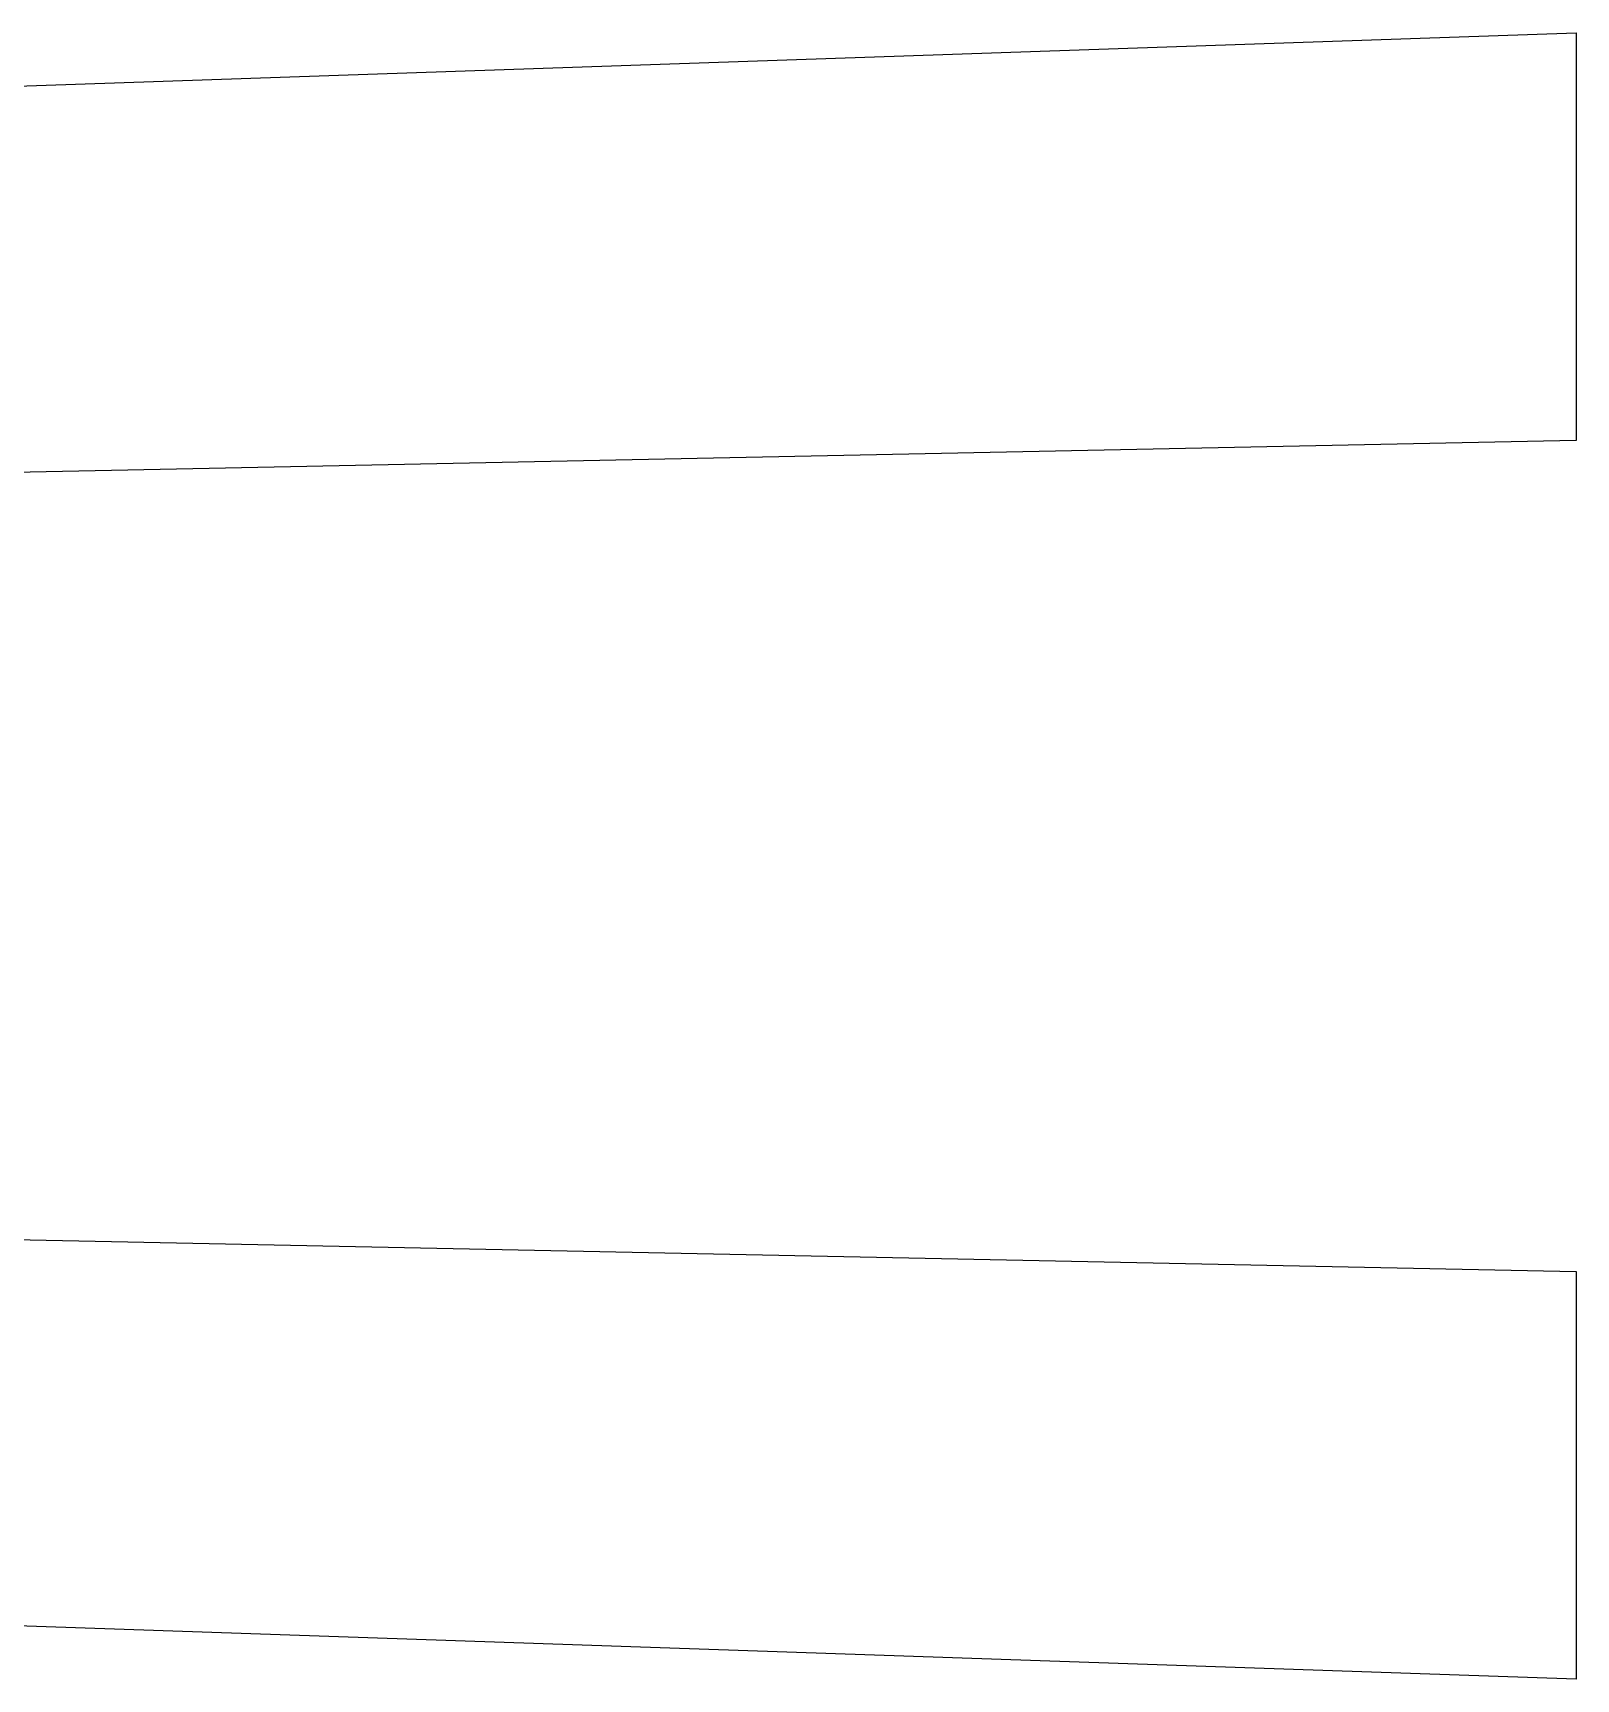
# Model space of a CAD drawing. Extents: x -750 to 0, y -200 to 200.
# Drawn here: x -375 to 0, y -200 to 200 of the extents above; entities that cross this region are included whole.
import ezdxf

# ---------------------------------------------------------------- set-up
doc = ezdxf.new("R2010")
doc.units = 0
doc.layers.get('0').update_dxf_attribs({"linetype": 'continuous'})

# ---------------------------------------------------------------- blocks, each defined once
blk = doc.blocks.new('FUSION_CS')
at = {"color": 0}
for p, q in [((-732, 175), (0, 200)), ((0, 200), (0, 101)), ((0, 101), (-541.11, 89.88)), ((-541.11, -89.88), (0, -101)), ((0, -101), (0, -200)), ((0, -200), (-732, -175))]:
    blk.add_line(p, q, dxfattribs=at)

msp = doc.modelspace()

# ---------------------------------------------------------------- block references
at = {"color": 0}
msp.add_blockref('FUSION_CS', (0, 0), dxfattribs=at)

doc.saveas('drawing.dxf')
